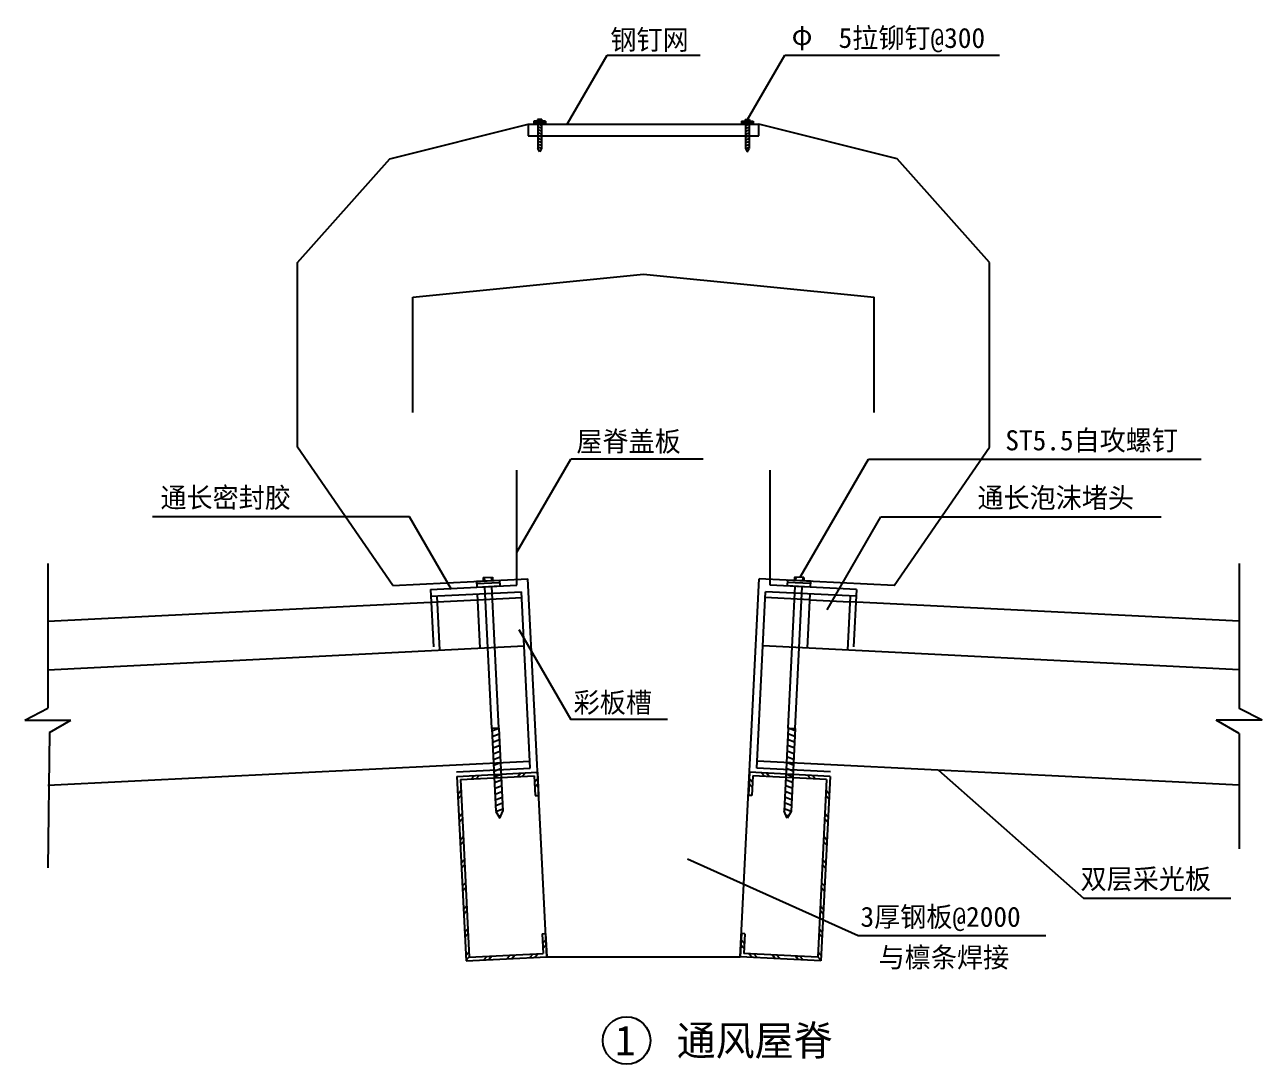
# Model space of a CAD drawing. Header units: metres. Extents: x -1136 to 13898, y -5885 to 14853.
# Drawn here: x 801 to 11528, y 5844 to 14853 of the extents above; entities that cross this region are included whole.
import ezdxf

# ---------------------------------------------------------------- set-up
doc = ezdxf.new("R2010")
doc.units = ezdxf.units.M
for name, color, linetype in [('1', 2, 'Continuous'), ('2', 3, 'Continuous'), ('4', 5, 'Continuous'), ('5', 6, 'Continuous')]:
    doc.layers.add(name, color=color, linetype=linetype)

msp = doc.modelspace()

# ---------------------------------------------------------------- hatches: boundary and pattern name
at = {"layer": '5'}
h = msp.add_hatch(dxfattribs=at)
h.set_pattern_fill('PLAST', scale=1000)
h.paths.add_polyline_path([(6933.42, 13891.58), (7018.42, 13891.58), (7018.42, 13991.58), (6983.42, 13991.58), (5248.42, 13991.58), (5248.42, 13891.58), (5333.42, 13891.58)])
h.paths.add_polyline_path([(5218.42, 13991.58), (5183.42, 13991.58), (5133.42, 13991.58), (5133.42, 13891.58), (5218.42, 13891.58)])
h.paths.add_polyline_path([(7048.42, 13891.58), (7133.42, 13891.58), (7133.42, 13991.58), (7048.42, 13991.58)])

# ---------------------------------------------------------------- linework, layer by layer
for p, q in [((5164.67, 13991.58), (7164.67, 13991.58)), ((5364.67, 13891.58), (6964.67, 13891.58)), ((4374.69, 9852.35), (4724.26, 9869.83)), ((7605.07, 9869.83), (7954.64, 9852.35))]:
    msp.add_line(p, q)
at = {"layer": '1'}
for p, q in [((3964.67, 13691.58), (5164.67, 13991.58)), ((5164.67, 13991.58), (5164.67, 13891.58)), ((7164.67, 13891.58), (7164.67, 13991.58)), ((8364.67, 13691.58), (7164.67, 13991.58)), ((5164.67, 13891.58), (5364.67, 13891.58)), ((6964.67, 13891.58), (7164.67, 13891.58)), ((3164.67, 12791.58), (3964.67, 13691.58)), ((9164.67, 12791.58), (8364.67, 13691.58)), ((3164.67, 11191.58), (3164.67, 12791.58)), ((9164.67, 11191.58), (9164.67, 12791.58)), ((4164.67, 12491.58), (6164.67, 12691.58)), ((6164.67, 12691.58), (8164.67, 12491.58)), ((4164.67, 11491.58), (4164.67, 12491.58)), ((8164.67, 11491.58), (8164.67, 12491.58)), ((3991.38, 9993.39), (3164.67, 11191.58)), ((8337.95, 9993.39), (9164.67, 11191.58)), ((5067.27, 9997.12), (5067.27, 10991.58)), ((7262.06, 9997.12), (7262.06, 10991.58)), ((4319.26, 9959.72), (5067.27, 9997.12)), ((8010.07, 9959.72), (7262.06, 9997.12)), ((4319.26, 9959.72), (4344.23, 9460.34)), ((4322.26, 9899.79), (5107.22, 9939.04)), ((5183.62, 8410.95), (5107.22, 9939.04)), ((7145.71, 8410.95), (7222.11, 9939.04)), ((8007.07, 9899.79), (7222.11, 9939.04)), ((8010.07, 9959.72), (7985.1, 9460.34)), ((1001.19, 9263.15), (5130.69, 9469.63)), ((11328.14, 9263.15), (7198.64, 9469.63)), ((1001.19, 8261.9), (5180.63, 8470.88)), ((4544.42, 8378.99), (5183.62, 8410.95)), ((7784.91, 8378.99), (7145.71, 8410.95)), ((11328.14, 8261.9), (7148.71, 8470.88))]:
    msp.add_line(p, q, dxfattribs=at)
at = {"layer": '2'}
for p, q in [((5504.08, 13991.58), (5849.21, 14589.36)), ((5849.21, 14589.36), (6656.63, 14589.36)), ((7066.56, 14031.58), (7388.6, 14589.36)), ((7388.6, 14589.36), (9250.28, 14589.36)), ((5214.67, 14016.58), (5214.67, 13991.58)), ((5314.67, 14016.58), (5214.67, 14016.58)), ((5314.67, 14006.58), (5214.67, 14006.58)), ((5314.67, 13991.58), (5214.67, 13991.58)), ((5284.67, 14031.58), (5244.67, 14031.58)), ((5244.67, 14031.58), (5244.67, 14016.58)), ((5248.87, 13991.58), (5278.87, 13991.58)), ((5249.67, 14031.58), (5249.67, 14016.58)), ((5249.67, 13991.58), (5249.67, 13781.58)), ((5279.67, 13981.58), (5249.67, 13991.58)), ((5279.67, 13956.58), (5249.67, 13966.58)), ((5279.67, 14031.58), (5279.67, 14016.58)), ((5279.67, 13991.58), (5279.67, 13781.58)), ((5284.67, 14031.58), (5284.67, 14016.58)), ((5314.67, 14016.58), (5314.67, 13991.58)), ((7014.67, 14016.58), (7014.67, 13991.58)), ((7014.67, 14016.58), (7114.67, 14016.58)), ((7014.67, 14006.58), (7114.67, 14006.58)), ((7014.67, 13991.58), (7114.67, 13991.58)), ((7044.67, 14031.58), (7084.67, 14031.58)), ((7044.67, 14031.58), (7044.67, 14016.58)), ((7049.67, 14031.58), (7049.67, 14016.58)), ((7049.67, 13991.58), (7049.67, 13781.58)), ((7049.67, 13981.58), (7079.67, 13991.58)), ((7049.67, 13956.58), (7079.67, 13966.58)), ((7080.46, 13991.58), (7050.46, 13991.58)), ((7079.67, 14031.58), (7079.67, 14016.58)), ((7079.67, 13991.58), (7079.67, 13781.58)), ((7084.67, 14031.58), (7084.67, 14016.58)), ((7114.67, 14016.58), (7114.67, 13991.58)), ((5279.67, 13931.58), (5249.67, 13941.58)), ((5279.67, 13906.58), (5249.67, 13916.58)), ((5279.67, 13881.58), (5249.67, 13891.58)), ((5279.67, 13856.58), (5249.67, 13866.58)), ((5279.67, 13831.58), (5249.67, 13841.58)), ((7049.67, 13931.58), (7079.67, 13941.58)), ((7049.67, 13906.58), (7079.67, 13916.58)), ((7049.67, 13881.58), (7079.67, 13891.58)), ((7049.67, 13856.58), (7079.67, 13866.58)), ((7049.67, 13831.58), (7079.67, 13841.58)), ((5279.67, 13806.58), (5249.67, 13816.58)), ((5279.67, 13781.58), (5249.67, 13791.58)), ((5264.67, 13751.58), (5249.67, 13781.58)), ((5268.95, 13760.15), (5258.67, 13763.58)), ((5279.67, 13781.58), (5264.67, 13751.58)), ((7049.67, 13806.58), (7079.67, 13816.58)), ((7049.67, 13781.58), (7079.67, 13791.58)), ((7049.67, 13781.58), (7064.67, 13751.58)), ((7060.38, 13760.15), (7070.67, 13763.58)), ((7064.67, 13751.58), (7079.67, 13781.58)), ((5067.27, 10281.77), (5533.54, 11089.36)), ((6681.15, 11089.36), (5533.54, 11089.36)), ((7522.91, 10064.18), (8114.81, 11089.36)), ((8114.81, 11089.36), (10998.77, 11089.36)), ((4137.11, 10589.36), (1908.83, 10589.36)), ((4501.17, 9958.8), (4137.11, 10589.36)), ((7755.63, 9782.53), (8221.47, 10589.36)), ((8221.47, 10589.36), (10651.32, 10589.36)), ((1001.19, 10184.3), (1001.19, 8929.08)), ((11328.14, 10184.3), (11328.14, 8927.59)), ((3991.38, 9993.39), (5161.65, 10051.9)), ((4716.27, 10029.63), (4916.02, 10039.62)), ((4716.27, 10029.63), (4718.76, 9979.69)), ((4717.27, 10009.66), (4917.02, 10019.64)), ((4718.76, 9979.69), (4918.52, 9989.68)), ((4774.7, 10062.59), (4854.6, 10066.58)), ((4774.7, 10062.59), (4776.19, 10032.63)), ((4784.68, 10063.09), (4786.18, 10033.13)), ((4850.1, 8754.72), (4788.68, 9983.19)), ((4844.61, 10066.09), (4846.11, 10036.12)), ((4910.03, 8757.72), (4848.6, 9986.19)), ((4854.6, 10066.58), (4856.09, 10036.62)), ((4916.02, 10039.62), (4918.52, 9989.68)), ((5325.44, 6775.99), (5161.65, 10051.9)), ((7003.89, 6775.99), (7167.68, 10051.9)), ((8337.95, 9993.39), (7167.68, 10051.9)), ((7413.31, 10039.62), (7410.82, 9989.68)), ((7610.57, 9979.69), (7410.82, 9989.68)), ((7612.06, 10009.66), (7412.31, 10019.64)), ((7613.06, 10029.63), (7413.31, 10039.62)), ((7419.31, 8757.72), (7480.73, 9986.19)), ((7474.74, 10066.58), (7473.24, 10036.62)), ((7554.64, 10062.59), (7474.74, 10066.58)), ((7479.23, 8754.72), (7540.65, 9983.19)), ((7484.72, 10066.09), (7483.23, 10036.12)), ((7544.65, 10063.09), (7543.15, 10033.13)), ((7554.64, 10062.59), (7553.14, 10032.63)), ((7613.06, 10029.63), (7610.57, 9979.69)), ((4372.2, 9902.29), (4395.67, 9432.88)), ((4721.76, 9919.77), (4745.23, 9450.35)), ((4724.26, 9869.83), (5109.71, 9889.1)), ((7605.07, 9869.83), (7219.62, 9889.1)), ((7607.57, 9919.77), (7584.1, 9450.35)), ((7957.13, 9902.29), (7933.66, 9432.88)), ((1001.19, 9683.68), (4374.69, 9852.35)), ((11328.14, 9683.68), (7954.64, 9852.35)), ((5083.59, 9610.6), (5533.54, 8831.28)), ((801.19, 8827.06), (1001.19, 8929.08)), ((11528.14, 8827.06), (11328.14, 8927.59)), ((801.19, 8827.06), (1201.19, 8827.06)), ((1015.4, 8719.56), (1201.19, 8827.06)), ((6372.59, 8831.28), (5533.54, 8831.28)), ((11528.14, 8827.06), (11128.14, 8827.06)), ((11328.14, 8709.14), (11128.14, 8827.06)), ((1015.4, 8719.56), (1001.19, 7547.19)), ((1015.4, 8719.56), (1001.19, 7547.19)), ((4910.03, 8757.72), (4850.1, 8754.72)), ((4850.1, 8754.72), (4886.06, 8035.62)), ((4851.1, 8734.75), (4910.03, 8757.72)), ((4853.6, 8684.81), (4912.52, 8707.78)), ((4910.03, 8757.72), (4945.98, 8038.62)), ((7419.31, 8757.72), (7383.35, 8038.62)), ((7475.73, 8684.81), (7416.81, 8707.78)), ((7419.31, 8757.72), (7479.23, 8754.72)), ((7478.23, 8734.75), (7419.31, 8757.72)), ((7479.23, 8754.72), (7443.28, 8035.62)), ((11328.14, 8709.14), (11328.14, 7711.46)), ((11328.14, 8709.14), (11328.14, 7761.19)), ((4856.09, 8634.87), (4915.02, 8657.84)), ((4858.59, 8584.94), (4917.52, 8607.91)), ((7470.74, 8584.94), (7411.81, 8607.91)), ((7473.24, 8634.87), (7414.31, 8657.84)), ((4861.09, 8535), (4920.01, 8557.97)), ((4863.58, 8485.06), (4922.51, 8508.03)), ((7465.75, 8485.06), (7406.82, 8508.03)), ((7468.24, 8535), (7409.32, 8557.97)), ((4866.08, 8435.12), (4925.01, 8458.09)), ((4868.58, 8385.19), (4927.5, 8408.16)), ((7460.75, 8385.19), (7401.83, 8408.16)), ((7463.25, 8435.12), (7404.32, 8458.09)), ((8720.38, 8392.29), (9979.84, 7284.53)), ((4871.07, 8335.25), (4930, 8358.22)), ((4873.57, 8285.31), (4932.5, 8308.28)), ((7455.76, 8285.31), (7396.83, 8308.28)), ((7458.26, 8335.25), (7399.33, 8358.22)), ((4876.07, 8235.37), (4934.99, 8258.34)), ((4878.57, 8185.43), (4937.49, 8208.41)), ((4881.06, 8135.5), (4939.99, 8158.47)), ((7448.27, 8135.5), (7389.34, 8158.47)), ((7450.77, 8185.43), (7391.84, 8208.41)), ((7453.26, 8235.37), (7394.34, 8258.34)), ((4883.56, 8085.56), (4942.49, 8108.53)), ((4886.06, 8035.62), (4944.98, 8058.59)), ((7443.28, 8035.62), (7384.35, 8058.59)), ((7445.77, 8085.56), (7386.85, 8108.53)), ((4886.06, 8035.62), (4919.01, 7977.19)), ((4909.6, 7993.89), (4929.8, 8001.76)), ((4919.01, 7977.19), (4945.98, 8038.62)), ((7410.32, 7977.19), (7383.35, 8038.62)), ((7419.73, 7993.89), (7399.53, 8001.76)), ((7443.28, 8035.62), (7410.32, 7977.19)), ((6547.09, 7624.88), (8024.55, 6960.07)), ((9979.84, 7284.53), (11256.45, 7284.53)), ((8024.55, 6960.07), (9651.8, 6960.07)), ((5325.44, 6775.99), (7003.89, 6775.99))]:
    msp.add_line(p, q, dxfattribs=at)
at = {"layer": '4'}
msp.add_circle((6018.22, 6049.88), 205.99, dxfattribs=at)
at = {"layer": '5'}
for p, q in [((4546.42, 8339.04), (5245.54, 8374)), ((5113.7, 8337.37), (5142.16, 8368.83)), ((5245.54, 8374), (5255.53, 8174.25)), ((7083.79, 8374), (7073.8, 8174.25)), ((7782.91, 8339.04), (7083.79, 8374)), ((7215.63, 8337.37), (7187.17, 8368.83)), ((4546.42, 8339.04), (4626.32, 6741.04)), ((4577.88, 8310.58), (5217.08, 8342.54)), ((4577.88, 8310.58), (4654.78, 6772.5)), ((4671.82, 8315.27), (4700.29, 8346.73)), ((4714.2, 8317.39), (4742.66, 8348.85)), ((5071.32, 8335.25), (5099.79, 8366.71)), ((5217.08, 8342.54), (5225.57, 8172.75)), ((5219.78, 8288.54), (5248.24, 8320)), ((5221.9, 8246.17), (5250.36, 8277.63)), ((7107.43, 8246.17), (7078.97, 8277.63)), ((7109.55, 8288.54), (7081.09, 8320)), ((7112.25, 8342.54), (7103.76, 8172.75)), ((7751.45, 8310.58), (7112.25, 8342.54)), ((7258.01, 8335.25), (7229.54, 8366.71)), ((7615.13, 8317.39), (7586.67, 8348.85)), ((7657.51, 8315.27), (7629.04, 8346.73)), ((7751.45, 8310.58), (7674.55, 6772.5)), ((7782.91, 8339.04), (7703.01, 6741.04)), ((4554.11, 8185.17), (4582.58, 8216.63)), ((4556.23, 8142.8), (4584.69, 8174.26)), ((5225.57, 8172.75), (5255.53, 8174.25)), ((7103.76, 8172.75), (7073.8, 8174.25)), ((7773.1, 8142.8), (7744.64, 8174.26)), ((7775.22, 8185.17), (7746.76, 8216.63)), ((4564.1, 7985.42), (4592.56, 8016.88)), ((4566.22, 7943.05), (4594.68, 7974.51)), ((7763.11, 7943.05), (7734.65, 7974.51)), ((7765.23, 7985.42), (7736.77, 8016.88)), ((4574.09, 7785.67), (4602.55, 7817.13)), ((4576.21, 7743.3), (4604.67, 7774.76)), ((7753.13, 7743.3), (7724.66, 7774.76)), ((7755.24, 7785.67), (7726.78, 7817.13)), ((4584.07, 7585.92), (4612.54, 7617.38)), ((7745.26, 7585.92), (7716.79, 7617.38)), ((4586.19, 7543.54), (4614.66, 7575.01)), ((7743.14, 7543.54), (7714.67, 7575.01)), ((4594.06, 7386.17), (4622.53, 7417.63)), ((7735.27, 7386.17), (7706.81, 7417.63)), ((4596.18, 7343.79), (4624.64, 7375.26)), ((7733.15, 7343.79), (7704.69, 7375.26)), ((4604.05, 7186.42), (4632.51, 7217.88)), ((7725.28, 7186.42), (7696.82, 7217.88)), ((4606.17, 7144.04), (4634.63, 7175.5)), ((7723.16, 7144.04), (7694.7, 7175.5)), ((4614.04, 6986.67), (4642.5, 7018.13)), ((4616.16, 6944.29), (4644.62, 6975.75)), ((5285.49, 6974.24), (5315.46, 6975.74)), ((5285.49, 6974.24), (5293.98, 6804.46)), ((5315.46, 6975.74), (5325.44, 6775.99)), ((7013.87, 6975.74), (7003.89, 6775.99)), ((7043.84, 6974.24), (7013.87, 6975.74)), ((7043.84, 6974.24), (7035.35, 6804.46)), ((7713.18, 6944.29), (7684.71, 6975.75)), ((7715.29, 6986.67), (7686.83, 7018.13)), ((5289.69, 6890.29), (5318.16, 6921.75)), ((5291.81, 6847.91), (5320.28, 6879.37)), ((7037.52, 6847.91), (7009.06, 6879.37)), ((7039.64, 6890.29), (7011.17, 6921.75)), ((4624.02, 6786.92), (4652.49, 6818.38)), ((4626.14, 6744.54), (4654.61, 6776)), ((4626.32, 6741.04), (5325.44, 6775.99)), ((4654.78, 6772.5), (5293.98, 6804.46)), ((4780.19, 6748.73), (4808.65, 6780.19)), ((4822.56, 6750.85), (4851.03, 6782.31)), ((4979.94, 6758.72), (5008.4, 6790.18)), ((5022.31, 6760.84), (5050.78, 6792.3)), ((5179.69, 6768.7), (5208.15, 6800.17)), ((5222.06, 6770.82), (5250.53, 6802.28)), ((7703.01, 6741.04), (7003.89, 6775.99)), ((7674.55, 6772.5), (7035.35, 6804.46)), ((7107.27, 6770.82), (7078.8, 6802.28)), ((7149.64, 6768.7), (7121.18, 6800.17)), ((7307.02, 6760.84), (7278.55, 6792.3)), ((7349.39, 6758.72), (7320.93, 6790.18)), ((7506.77, 6750.85), (7478.3, 6782.31)), ((7549.14, 6748.73), (7520.68, 6780.19)), ((7703.19, 6744.54), (7674.72, 6776)), ((7705.31, 6786.92), (7676.84, 6818.38))]:
    msp.add_line(p, q, dxfattribs=at)

# ---------------------------------------------------------------- texts
at = {"layer": '4'}
for s, height, p in [('钢钉网', 174, (5877.75, 14636.84)), ('φ', 174, (7449.17, 14677.97)), ('   5拉铆钉@300', 174, (7500.21, 14652.43)), ('屋脊盖板', 174, (5582.95, 11154.95)), ('ST5.5自攻螺钉', 174, (9300.9, 11164.69)), ('通长密封胶', 174, (1976.98, 10668.23)), ('通长泡沫堵头', 174, (9059.16, 10666.99)), ('彩板槽', 174, (5559.13, 8892.49)), ('双层采光板', 174, (9952.76, 7362.97)), ('3厚钢板@2000', 174, (8045.35, 7035.14)), ('与檩条焊接', 174, (8203.07, 6683.19)), ('1', 260, (5918.44, 5919.88)), ('通风屋脊', 260, (6451.72, 5919))]:
    msp.add_text(s, height=height, dxfattribs=at).set_placement(p)

doc.saveas('drawing.dxf')
